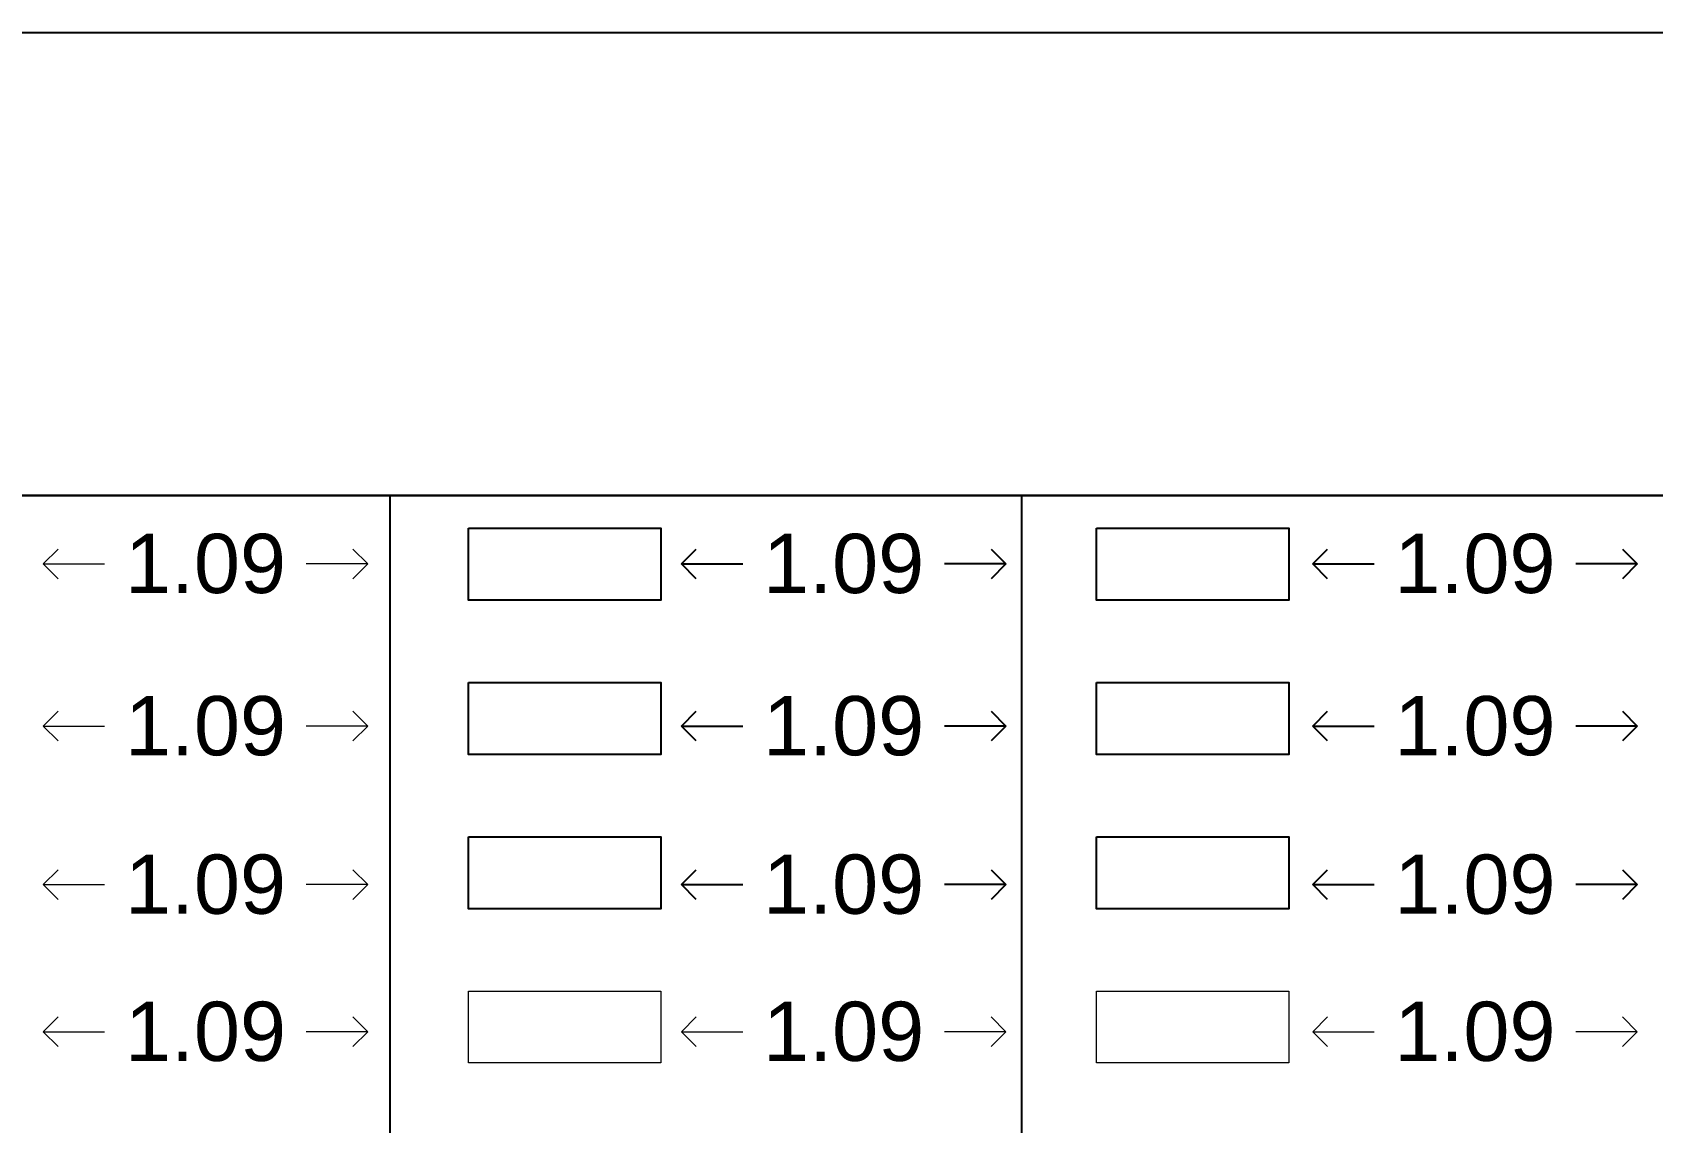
# Model space of a CAD drawing. Header units: millimetres. Extents: x -9481 to -9286, y 28694 to 28853.
# Drawn here: x -9452.65 to -9447.18, y 28762.39 to 28766.07 of the extents above; entities that cross this region are included whole.
import ezdxf

# ---------------------------------------------------------------- set-up
doc = ezdxf.new("R2010")
doc.units = ezdxf.units.MM
doc.header["$PDMODE"] = 34
doc.header["$PDSIZE"] = -15
doc.linetypes.add('CONTINULUS', pattern=[0])
for name, color, linetype, lineweight in [('BLK_1_FLR_2_REGULAR_ROOM_1', 7, 'Continuous', 0), ('BLK_1_FLR_2_REGULAR_ROOM_2', 7, 'Continuous', 0), ('BLK_1_FLR_2_REGULAR_ROOM_3', 7, 'Continuous', 0), ('BLK_1_FLR_2_REGULAR_ROOM_4', 7, 'Continuous', 0), ('BLK_1_FLR_3_REGULAR_ROOM', 7, 'Continuous', 0), ('BLK_1_FLR_4_REGULAR_ROOM_4', 7, 'Continuous', 0), ('PLAN', 7, 'Continuous', 40)]:
    doc.layers.add(name, color=color, linetype=linetype, lineweight=lineweight)
doc.layers.add('BLK_1_FLR_3_REGULAR_ROOM_1', color=7, linetype='Continuous')
for name, color, linetype, plot in [('BLK_1_FLR_3_REGULAR_ROOM_2', 7, 'Continuous', False), ('BLK_1_FLR_3_REGULAR_ROOM_3', 7, 'Continuous', False), ('BLK_1_FLR_4_REGULAR_ROOM_1', 7, 'Continuous', False), ('BLK_1_FLR_4_REGULAR_ROOM_2', 7, 'Continuous', False), ('BLK_1_FLR_4_REGULAR_ROOM_3', 7, 'Continuous', False)]:
    doc.layers.add(name, color=color, linetype=linetype, plot=plot)
doc.styles.add('Arial', font='arial.ttf', dxfattribs={"height": 0.2})
doc.styles.add('style2', font='arial.ttf', dxfattribs={"height": 0.3})
doc.dimstyles.new('INT DIM', dxfattribs={"dimtxt": 0.3, "dimasz": 0.1, "dimexe": 0.18, "dimexo": 0.0625, "dimgap": 0.09, "dimtad": 0, "dimzin": 0, "dimdsep": 46, "dimtxsty": 'style2', "dimblk": 'OPEN90', "dimcen": 0.09, "dimse1": 1, "dimse2": 1, "dimclrd": 250, "dimclrt": 256, "dimadec": 0, "dimazin": 0, "dimtfac": 1, "dimtofl": 0, "dimtmove": 0, "dimatfit": 3, "dimfxl": 1, "dimtolj": 1, "dimtzin": 0, "dimlwd": -1, "dimarcsym": 0})

# ---------------------------------------------------------------- blocks, each defined once
blk = doc.blocks.new('_Open90')
at = {"layer": 'PLAN', "color": 0, "lineweight": -2}
for p, q in [((0, 0), (-1, 0)), ((-0.5, 0.5), (0, 0)), ((0, 0), (-0.5, -0.5))]:
    blk.add_line(p, q, dxfattribs=at)
blk = doc.blocks.new('*D49')
at = {"layer": 'BLK_1_FLR_2_REGULAR_ROOM_1', "color": 250}
for p, q in [((-9452.509323, 28764.275909), (-9452.402135, 28764.275909)), ((-9451.614347, 28764.275909), (-9451.721535, 28764.275909))]:
    blk.add_line(p, q, dxfattribs=at)
at = {"layer": 'Defpoints', "color": 0}
for p in [(-9452.609323, 28764.395984), (-9451.514347, 28764.395984), (-9451.514347, 28764.275909)]:
    blk.add_point(p, dxfattribs=at)
at = {"layer": 'BLK_1_FLR_2_REGULAR_ROOM_1', "color": 250, "xscale": 0.1, "yscale": 0.1, "zscale": 0.1, "rotation": 180}
blk.add_blockref('_Open90', (-9452.609323, 28764.275909), dxfattribs=at)
at = {"layer": 'BLK_1_FLR_2_REGULAR_ROOM_1', "color": 250, "xscale": 0.1, "yscale": 0.1, "zscale": 0.1}
blk.add_blockref('_Open90', (-9451.514347, 28764.275909), dxfattribs=at)
at = {"layer": 'BLK_1_FLR_2_REGULAR_ROOM_1', "linetype": 'CONTINULUS', "ltscale": 0.05, "insert": (-9452.061835, 28764.275909), "char_height": 0.2, "attachment_point": 5, "style": 'Arial', "bg_fill": 3, "box_fill_scale": 1.1, "bg_fill_color": 256, "bg_fill_true_color": 13158600, "bg_fill_transparency": 0}
blk.add_mtext('\\A1;1.09', dxfattribs=at)
blk = doc.blocks.new('*D50')
at = {"layer": 'BLK_1_FLR_3_REGULAR_ROOM_1', "color": 250}
for p, q in [((-9450.355799, 28764.275909), (-9450.248611, 28764.275909)), ((-9449.460823, 28764.275909), (-9449.568011, 28764.275909))]:
    blk.add_line(p, q, dxfattribs=at)
at = {"layer": 'Defpoints', "color": 0}
for p in [(-9450.455799, 28764.395984), (-9449.360823, 28764.395984), (-9449.360823, 28764.275909)]:
    blk.add_point(p, dxfattribs=at)
at = {"layer": 'BLK_1_FLR_3_REGULAR_ROOM_1', "color": 250, "xscale": 0.1, "yscale": 0.1, "zscale": 0.1, "rotation": 180}
blk.add_blockref('_Open90', (-9450.455799, 28764.275909), dxfattribs=at)
at = {"layer": 'BLK_1_FLR_3_REGULAR_ROOM_1', "color": 250, "xscale": 0.1, "yscale": 0.1, "zscale": 0.1}
blk.add_blockref('_Open90', (-9449.360823, 28764.275909), dxfattribs=at)
at = {"layer": 'BLK_1_FLR_3_REGULAR_ROOM_1', "linetype": 'CONTINULUS', "ltscale": 0.05, "insert": (-9449.908311, 28764.275909), "char_height": 0.2, "attachment_point": 5, "style": 'Arial', "bg_fill": 3, "box_fill_scale": 1.1, "bg_fill_color": 256, "bg_fill_true_color": 13158600, "bg_fill_transparency": 0}
blk.add_mtext('\\A1;1.09', dxfattribs=at)
blk = doc.blocks.new('*D51')
at = {"layer": 'BLK_1_FLR_4_REGULAR_ROOM_1', "color": 250}
for p, q in [((-9448.225369, 28764.275909), (-9448.118181, 28764.275909)), ((-9447.330393, 28764.275909), (-9447.437581, 28764.275909))]:
    blk.add_line(p, q, dxfattribs=at)
at = {"layer": 'Defpoints', "color": 0}
for p in [(-9448.325369, 28764.395984), (-9447.230393, 28764.395984), (-9447.230393, 28764.275909)]:
    blk.add_point(p, dxfattribs=at)
at = {"layer": 'BLK_1_FLR_4_REGULAR_ROOM_1', "color": 250, "xscale": 0.1, "yscale": 0.1, "zscale": 0.1, "rotation": 180}
blk.add_blockref('_Open90', (-9448.325369, 28764.275909), dxfattribs=at)
at = {"layer": 'BLK_1_FLR_4_REGULAR_ROOM_1', "color": 250, "xscale": 0.1, "yscale": 0.1, "zscale": 0.1}
blk.add_blockref('_Open90', (-9447.230393, 28764.275909), dxfattribs=at)
at = {"layer": 'BLK_1_FLR_4_REGULAR_ROOM_1', "linetype": 'CONTINULUS', "ltscale": 0.05, "insert": (-9447.777881, 28764.275909), "char_height": 0.2, "attachment_point": 5, "style": 'Arial', "bg_fill": 3, "box_fill_scale": 1.1, "bg_fill_color": 256, "bg_fill_true_color": 13158600, "bg_fill_transparency": 0}
blk.add_mtext('\\A1;1.09', dxfattribs=at)
blk = doc.blocks.new('*D54')
at = {"layer": 'BLK_1_FLR_2_REGULAR_ROOM_2', "color": 250}
for p, q in [((-9452.509323, 28763.728496), (-9452.402135, 28763.728496)), ((-9451.614347, 28763.728496), (-9451.721535, 28763.728496))]:
    blk.add_line(p, q, dxfattribs=at)
at = {"layer": 'Defpoints', "color": 0}
for p in [(-9452.609323, 28763.84857), (-9451.514347, 28763.84857), (-9451.514347, 28763.728496)]:
    blk.add_point(p, dxfattribs=at)
at = {"layer": 'BLK_1_FLR_2_REGULAR_ROOM_2', "color": 250, "xscale": 0.1, "yscale": 0.1, "zscale": 0.1, "rotation": 180}
blk.add_blockref('_Open90', (-9452.609323, 28763.728496), dxfattribs=at)
at = {"layer": 'BLK_1_FLR_2_REGULAR_ROOM_2', "color": 250, "xscale": 0.1, "yscale": 0.1, "zscale": 0.1}
blk.add_blockref('_Open90', (-9451.514347, 28763.728496), dxfattribs=at)
at = {"layer": 'BLK_1_FLR_2_REGULAR_ROOM_2', "linetype": 'CONTINULUS', "ltscale": 0.05, "insert": (-9452.061835, 28763.728496), "char_height": 0.2, "attachment_point": 5, "style": 'Arial', "bg_fill": 3, "box_fill_scale": 1.1, "bg_fill_color": 256, "bg_fill_true_color": 13158600, "bg_fill_transparency": 0}
blk.add_mtext('\\A1;1.09', dxfattribs=at)
blk = doc.blocks.new('*D55')
at = {"layer": 'BLK_1_FLR_3_REGULAR_ROOM_2', "color": 250}
for p, q in [((-9450.355799, 28763.728496), (-9450.248611, 28763.728496)), ((-9449.460823, 28763.728496), (-9449.568011, 28763.728496))]:
    blk.add_line(p, q, dxfattribs=at)
at = {"layer": 'Defpoints', "color": 0}
for p in [(-9450.455799, 28763.84857), (-9449.360823, 28763.84857), (-9449.360823, 28763.728496)]:
    blk.add_point(p, dxfattribs=at)
at = {"layer": 'BLK_1_FLR_3_REGULAR_ROOM_2', "color": 250, "xscale": 0.1, "yscale": 0.1, "zscale": 0.1, "rotation": 180}
blk.add_blockref('_Open90', (-9450.455799, 28763.728496), dxfattribs=at)
at = {"layer": 'BLK_1_FLR_3_REGULAR_ROOM_2', "color": 250, "xscale": 0.1, "yscale": 0.1, "zscale": 0.1}
blk.add_blockref('_Open90', (-9449.360823, 28763.728496), dxfattribs=at)
at = {"layer": 'BLK_1_FLR_3_REGULAR_ROOM_2', "linetype": 'CONTINULUS', "ltscale": 0.05, "insert": (-9449.908311, 28763.728496), "char_height": 0.2, "attachment_point": 5, "style": 'Arial', "bg_fill": 3, "box_fill_scale": 1.1, "bg_fill_color": 256, "bg_fill_true_color": 13158600, "bg_fill_transparency": 0}
blk.add_mtext('\\A1;1.09', dxfattribs=at)
blk = doc.blocks.new('*D56')
at = {"layer": 'BLK_1_FLR_4_REGULAR_ROOM_2', "color": 250}
for p, q in [((-9448.225369, 28763.728496), (-9448.118181, 28763.728496)), ((-9447.330393, 28763.728496), (-9447.437581, 28763.728496))]:
    blk.add_line(p, q, dxfattribs=at)
at = {"layer": 'Defpoints', "color": 0}
for p in [(-9448.325369, 28763.84857), (-9447.230393, 28763.84857), (-9447.230393, 28763.728496)]:
    blk.add_point(p, dxfattribs=at)
at = {"layer": 'BLK_1_FLR_4_REGULAR_ROOM_2', "color": 250, "xscale": 0.1, "yscale": 0.1, "zscale": 0.1, "rotation": 180}
blk.add_blockref('_Open90', (-9448.325369, 28763.728496), dxfattribs=at)
at = {"layer": 'BLK_1_FLR_4_REGULAR_ROOM_2', "color": 250, "xscale": 0.1, "yscale": 0.1, "zscale": 0.1}
blk.add_blockref('_Open90', (-9447.230393, 28763.728496), dxfattribs=at)
at = {"layer": 'BLK_1_FLR_4_REGULAR_ROOM_2', "linetype": 'CONTINULUS', "ltscale": 0.05, "insert": (-9447.777881, 28763.728496), "char_height": 0.2, "attachment_point": 5, "style": 'Arial', "bg_fill": 3, "box_fill_scale": 1.1, "bg_fill_color": 256, "bg_fill_true_color": 13158600, "bg_fill_transparency": 0}
blk.add_mtext('\\A1;1.09', dxfattribs=at)
blk = doc.blocks.new('*D59')
at = {"layer": 'BLK_1_FLR_2_REGULAR_ROOM_3', "color": 250}
for p, q in [((-9452.509323, 28763.193845), (-9452.402135, 28763.193845)), ((-9451.614347, 28763.193845), (-9451.721535, 28763.193845))]:
    blk.add_line(p, q, dxfattribs=at)
at = {"layer": 'Defpoints', "color": 0}
for p in [(-9452.609323, 28763.31392), (-9451.514347, 28763.31392), (-9451.514347, 28763.193845)]:
    blk.add_point(p, dxfattribs=at)
at = {"layer": 'BLK_1_FLR_2_REGULAR_ROOM_3', "color": 250, "xscale": 0.1, "yscale": 0.1, "zscale": 0.1, "rotation": 180}
blk.add_blockref('_Open90', (-9452.609323, 28763.193845), dxfattribs=at)
at = {"layer": 'BLK_1_FLR_2_REGULAR_ROOM_3', "color": 250, "xscale": 0.1, "yscale": 0.1, "zscale": 0.1}
blk.add_blockref('_Open90', (-9451.514347, 28763.193845), dxfattribs=at)
at = {"layer": 'BLK_1_FLR_2_REGULAR_ROOM_3', "linetype": 'CONTINULUS', "ltscale": 0.05, "insert": (-9452.061835, 28763.193845), "char_height": 0.2, "attachment_point": 5, "style": 'Arial', "bg_fill": 3, "box_fill_scale": 1.1, "bg_fill_color": 256, "bg_fill_true_color": 13158600, "bg_fill_transparency": 0}
blk.add_mtext('\\A1;1.09', dxfattribs=at)
blk = doc.blocks.new('*D60')
at = {"layer": 'BLK_1_FLR_3_REGULAR_ROOM_3', "color": 250}
for p, q in [((-9450.355799, 28763.193845), (-9450.248611, 28763.193845)), ((-9449.460823, 28763.193845), (-9449.568011, 28763.193845))]:
    blk.add_line(p, q, dxfattribs=at)
at = {"layer": 'Defpoints', "color": 0}
for p in [(-9450.455799, 28763.31392), (-9449.360823, 28763.31392), (-9449.360823, 28763.193845)]:
    blk.add_point(p, dxfattribs=at)
at = {"layer": 'BLK_1_FLR_3_REGULAR_ROOM_3', "color": 250, "xscale": 0.1, "yscale": 0.1, "zscale": 0.1, "rotation": 180}
blk.add_blockref('_Open90', (-9450.455799, 28763.193845), dxfattribs=at)
at = {"layer": 'BLK_1_FLR_3_REGULAR_ROOM_3', "color": 250, "xscale": 0.1, "yscale": 0.1, "zscale": 0.1}
blk.add_blockref('_Open90', (-9449.360823, 28763.193845), dxfattribs=at)
at = {"layer": 'BLK_1_FLR_3_REGULAR_ROOM_3', "linetype": 'CONTINULUS', "ltscale": 0.05, "insert": (-9449.908311, 28763.193845), "char_height": 0.2, "attachment_point": 5, "style": 'Arial', "bg_fill": 3, "box_fill_scale": 1.1, "bg_fill_color": 256, "bg_fill_true_color": 13158600, "bg_fill_transparency": 0}
blk.add_mtext('\\A1;1.09', dxfattribs=at)
blk = doc.blocks.new('*D61')
at = {"layer": 'BLK_1_FLR_4_REGULAR_ROOM_3', "color": 250}
for p, q in [((-9448.225369, 28763.193845), (-9448.118181, 28763.193845)), ((-9447.330393, 28763.193845), (-9447.437581, 28763.193845))]:
    blk.add_line(p, q, dxfattribs=at)
at = {"layer": 'Defpoints', "color": 0}
for p in [(-9448.325369, 28763.31392), (-9447.230393, 28763.31392), (-9447.230393, 28763.193845)]:
    blk.add_point(p, dxfattribs=at)
at = {"layer": 'BLK_1_FLR_4_REGULAR_ROOM_3', "color": 250, "xscale": 0.1, "yscale": 0.1, "zscale": 0.1, "rotation": 180}
blk.add_blockref('_Open90', (-9448.325369, 28763.193845), dxfattribs=at)
at = {"layer": 'BLK_1_FLR_4_REGULAR_ROOM_3', "color": 250, "xscale": 0.1, "yscale": 0.1, "zscale": 0.1}
blk.add_blockref('_Open90', (-9447.230393, 28763.193845), dxfattribs=at)
at = {"layer": 'BLK_1_FLR_4_REGULAR_ROOM_3', "linetype": 'CONTINULUS', "ltscale": 0.05, "insert": (-9447.777881, 28763.193845), "char_height": 0.2, "attachment_point": 5, "style": 'Arial', "bg_fill": 3, "box_fill_scale": 1.1, "bg_fill_color": 256, "bg_fill_true_color": 13158600, "bg_fill_transparency": 0}
blk.add_mtext('\\A1;1.09', dxfattribs=at)
blk = doc.blocks.new('*D64')
at = {"layer": 'BLK_1_FLR_2_REGULAR_ROOM_4', "color": 250}
for p, q in [((-9452.509323, 28762.697365), (-9452.402135, 28762.697365)), ((-9451.614347, 28762.697365), (-9451.721535, 28762.697365))]:
    blk.add_line(p, q, dxfattribs=at)
at = {"layer": 'Defpoints', "color": 0}
for p in [(-9452.609323, 28762.81744), (-9451.514347, 28762.81744), (-9451.514347, 28762.697365)]:
    blk.add_point(p, dxfattribs=at)
at = {"layer": 'BLK_1_FLR_2_REGULAR_ROOM_4', "color": 250, "xscale": 0.1, "yscale": 0.1, "zscale": 0.1, "rotation": 180}
blk.add_blockref('_Open90', (-9452.609323, 28762.697365), dxfattribs=at)
at = {"layer": 'BLK_1_FLR_2_REGULAR_ROOM_4', "color": 250, "xscale": 0.1, "yscale": 0.1, "zscale": 0.1}
blk.add_blockref('_Open90', (-9451.514347, 28762.697365), dxfattribs=at)
at = {"layer": 'BLK_1_FLR_2_REGULAR_ROOM_4', "linetype": 'CONTINULUS', "ltscale": 0.05, "insert": (-9452.061835, 28762.697365), "char_height": 0.2, "attachment_point": 5, "style": 'Arial', "bg_fill": 3, "box_fill_scale": 1.1, "bg_fill_color": 256, "bg_fill_true_color": 13158600, "bg_fill_transparency": 0}
blk.add_mtext('\\A1;1.09', dxfattribs=at)
blk = doc.blocks.new('*D65')
at = {"layer": 'BLK_1_FLR_3_REGULAR_ROOM', "color": 250}
for p, q in [((-9450.355799, 28762.697365), (-9450.248611, 28762.697365)), ((-9449.460823, 28762.697365), (-9449.568011, 28762.697365))]:
    blk.add_line(p, q, dxfattribs=at)
at = {"layer": 'Defpoints', "color": 0}
for p in [(-9450.455799, 28762.81744), (-9449.360823, 28762.81744), (-9449.360823, 28762.697365)]:
    blk.add_point(p, dxfattribs=at)
at = {"layer": 'BLK_1_FLR_3_REGULAR_ROOM', "color": 250, "xscale": 0.1, "yscale": 0.1, "zscale": 0.1, "rotation": 180}
blk.add_blockref('_Open90', (-9450.455799, 28762.697365), dxfattribs=at)
at = {"layer": 'BLK_1_FLR_3_REGULAR_ROOM', "color": 250, "xscale": 0.1, "yscale": 0.1, "zscale": 0.1}
blk.add_blockref('_Open90', (-9449.360823, 28762.697365), dxfattribs=at)
at = {"layer": 'BLK_1_FLR_3_REGULAR_ROOM', "linetype": 'CONTINULUS', "ltscale": 0.05, "insert": (-9449.908311, 28762.697365), "char_height": 0.2, "attachment_point": 5, "style": 'Arial', "bg_fill": 3, "box_fill_scale": 1.1, "bg_fill_color": 256, "bg_fill_true_color": 13158600, "bg_fill_transparency": 0}
blk.add_mtext('\\A1;1.09', dxfattribs=at)
blk = doc.blocks.new('*D66')
at = {"layer": 'BLK_1_FLR_4_REGULAR_ROOM_4', "color": 250}
for p, q in [((-9448.225369, 28762.697365), (-9448.118181, 28762.697365)), ((-9447.330393, 28762.697365), (-9447.437581, 28762.697365))]:
    blk.add_line(p, q, dxfattribs=at)
at = {"layer": 'Defpoints', "color": 0}
for p in [(-9448.325369, 28762.81744), (-9447.230393, 28762.81744), (-9447.230393, 28762.697365)]:
    blk.add_point(p, dxfattribs=at)
at = {"layer": 'BLK_1_FLR_4_REGULAR_ROOM_4', "color": 250, "xscale": 0.1, "yscale": 0.1, "zscale": 0.1, "rotation": 180}
blk.add_blockref('_Open90', (-9448.325369, 28762.697365), dxfattribs=at)
at = {"layer": 'BLK_1_FLR_4_REGULAR_ROOM_4', "color": 250, "xscale": 0.1, "yscale": 0.1, "zscale": 0.1}
blk.add_blockref('_Open90', (-9447.230393, 28762.697365), dxfattribs=at)
at = {"layer": 'BLK_1_FLR_4_REGULAR_ROOM_4', "linetype": 'CONTINULUS', "ltscale": 0.05, "insert": (-9447.777881, 28762.697365), "char_height": 0.2, "attachment_point": 5, "style": 'Arial', "bg_fill": 3, "box_fill_scale": 1.1, "bg_fill_color": 256, "bg_fill_true_color": 13158600, "bg_fill_transparency": 0}
blk.add_mtext('\\A1;1.09', dxfattribs=at)

msp = doc.modelspace()

# ---------------------------------------------------------------- linework, layer by layer
for p, q in [((-9451.440064, 28764.507112), (-9451.440064, 28763.986465)), ((-9449.308551, 28764.507112), (-9449.308551, 28763.986465)), ((-9449.308551, 28764.507112), (-9449.308551, 28761.38323)), ((-9451.440064, 28763.986465), (-9451.440064, 28761.38323))]:
    msp.add_line(p, q)
for points in [[(-9481.2579, 28765.548405), (-9481.2579, 28766.069052), (-9442.229952, 28766.069052), (-9442.229952, 28765.548405)], [(-9442.229952, 28765.027759), (-9442.229952, 28764.507112), (-9481.2579, 28764.507112), (-9481.2579, 28765.027759), (-9481.2579, 28765.027759)], [(-9481.2579, 28763.986465), (-9481.2579, 28764.507112), (-9442.229952, 28764.507112), (-9442.229952, 28763.986465)]]:
    msp.add_lwpolyline(points)
at = {"layer": 'BLK_1_FLR_3_REGULAR_ROOM', "color": 1}
msp.add_lwpolyline([(-9451.174257, 28762.834043), (-9450.525076, 28762.834043), (-9450.525076, 28762.591894), (-9451.174257, 28762.591894)], close=True, dxfattribs=at)
at = {"layer": 'BLK_1_FLR_3_REGULAR_ROOM_1', "color": 1}
msp.add_lwpolyline([(-9451.174257, 28764.395984), (-9450.525076, 28764.395984), (-9450.525076, 28764.153834), (-9451.174257, 28764.153834)], close=True, dxfattribs=at)
at = {"layer": 'BLK_1_FLR_3_REGULAR_ROOM_2', "color": 1}
msp.add_lwpolyline([(-9451.174257, 28763.875337), (-9450.525076, 28763.875337), (-9450.525076, 28763.633187), (-9451.174257, 28763.633187)], close=True, dxfattribs=at)
at = {"layer": 'BLK_1_FLR_3_REGULAR_ROOM_3', "color": 1}
msp.add_lwpolyline([(-9451.174257, 28763.35469), (-9450.525076, 28763.35469), (-9450.525076, 28763.112541), (-9451.174257, 28763.112541)], close=True, dxfattribs=at)
at = {"layer": 'BLK_1_FLR_4_REGULAR_ROOM_1', "color": 1}
msp.add_lwpolyline([(-9449.055205, 28764.395984), (-9448.406024, 28764.395984), (-9448.406024, 28764.153834), (-9449.055205, 28764.153834)], close=True, dxfattribs=at)
at = {"layer": 'BLK_1_FLR_4_REGULAR_ROOM_2', "color": 1}
msp.add_lwpolyline([(-9449.055205, 28763.875337), (-9448.406024, 28763.875337), (-9448.406024, 28763.633187), (-9449.055205, 28763.633187)], close=True, dxfattribs=at)
at = {"layer": 'BLK_1_FLR_4_REGULAR_ROOM_3', "color": 1}
msp.add_lwpolyline([(-9449.055205, 28763.35469), (-9448.406024, 28763.35469), (-9448.406024, 28763.112541), (-9449.055205, 28763.112541)], close=True, dxfattribs=at)
at = {"layer": 'BLK_1_FLR_4_REGULAR_ROOM_4', "color": 1}
msp.add_lwpolyline([(-9449.055205, 28762.834043), (-9448.406024, 28762.834043), (-9448.406024, 28762.591894), (-9449.055205, 28762.591894)], close=True, dxfattribs=at)

# ---------------------------------------------------------------- dimensions: what is measured, and where the dimension line sits
at = {"layer": 'BLK_1_FLR_2_REGULAR_ROOM_2', "color": 1}
dim = msp.add_linear_dim(base=(-9451.514347, 28763.728496), p1=(-9452.609323, 28763.84857), p2=(-9451.514347, 28763.84857), dimstyle='INT DIM', override={"dimtxt": 0.2, "dimtxsty": 'Arial', "dimfxl": 0.125, "dimtfill": 1, "dimtfillclr": 7, "dimarcsym": 1}, dxfattribs=at)
dim.commit()
dim.dimension.update_dxf_attribs({"geometry": '*D54', "text_midpoint": (-9452.061835, 28763.728496)})
at = {"layer": 'BLK_1_FLR_2_REGULAR_ROOM_3', "color": 1}
dim = msp.add_linear_dim(base=(-9451.514347, 28763.193845), p1=(-9452.609323, 28763.31392), p2=(-9451.514347, 28763.31392), dimstyle='INT DIM', override={"dimtxt": 0.2, "dimtxsty": 'Arial', "dimfxl": 0.125, "dimtfill": 1, "dimtfillclr": 7, "dimarcsym": 1}, dxfattribs=at)
dim.commit()
dim.dimension.update_dxf_attribs({"geometry": '*D59', "text_midpoint": (-9452.061835, 28763.193845)})
at = {"layer": 'BLK_1_FLR_2_REGULAR_ROOM_4', "color": 1}
dim = msp.add_linear_dim(base=(-9451.514347, 28762.697365), p1=(-9452.609323, 28762.81744), p2=(-9451.514347, 28762.81744), dimstyle='INT DIM', override={"dimtxt": 0.2, "dimtxsty": 'Arial', "dimfxl": 0.125, "dimtfill": 1, "dimtfillclr": 7, "dimarcsym": 1}, dxfattribs=at)
dim.commit()
dim.dimension.update_dxf_attribs({"geometry": '*D64', "text_midpoint": (-9452.061835, 28762.697365)})
at = {"layer": 'BLK_1_FLR_3_REGULAR_ROOM', "color": 1}
dim = msp.add_linear_dim(base=(-9449.360823, 28762.697365), p1=(-9450.455799, 28762.81744), p2=(-9449.360823, 28762.81744), dimstyle='INT DIM', override={"dimtxt": 0.2, "dimtxsty": 'Arial', "dimfxl": 0.125, "dimtfill": 1, "dimtfillclr": 7, "dimarcsym": 1}, dxfattribs=at)
dim.commit()
dim.dimension.update_dxf_attribs({"geometry": '*D65', "text_midpoint": (-9449.908311, 28762.697365)})
at = {"layer": 'BLK_1_FLR_3_REGULAR_ROOM_2', "color": 1}
dim = msp.add_linear_dim(base=(-9449.360823, 28763.728496), p1=(-9450.455799, 28763.84857), p2=(-9449.360823, 28763.84857), dimstyle='INT DIM', override={"dimtxt": 0.2, "dimtxsty": 'Arial', "dimfxl": 0.125, "dimtfill": 1, "dimtfillclr": 7, "dimarcsym": 1}, dxfattribs=at)
dim.commit()
dim.dimension.update_dxf_attribs({"geometry": '*D55', "text_midpoint": (-9449.908311, 28763.728496)})
at = {"layer": 'BLK_1_FLR_3_REGULAR_ROOM_3', "color": 1}
dim = msp.add_linear_dim(base=(-9449.360823, 28763.193845), p1=(-9450.455799, 28763.31392), p2=(-9449.360823, 28763.31392), dimstyle='INT DIM', override={"dimtxt": 0.2, "dimtxsty": 'Arial', "dimfxl": 0.125, "dimtfill": 1, "dimtfillclr": 7, "dimarcsym": 1}, dxfattribs=at)
dim.commit()
dim.dimension.update_dxf_attribs({"geometry": '*D60', "text_midpoint": (-9449.908311, 28763.193845)})
at = {"layer": 'BLK_1_FLR_4_REGULAR_ROOM_2', "color": 1}
dim = msp.add_linear_dim(base=(-9447.230393, 28763.728496), p1=(-9448.325369, 28763.84857), p2=(-9447.230393, 28763.84857), dimstyle='INT DIM', override={"dimtxt": 0.2, "dimtxsty": 'Arial', "dimfxl": 0.125, "dimtfill": 1, "dimtfillclr": 7, "dimarcsym": 1}, dxfattribs=at)
dim.commit()
dim.dimension.update_dxf_attribs({"geometry": '*D56', "text_midpoint": (-9447.777881, 28763.728496)})
at = {"layer": 'BLK_1_FLR_4_REGULAR_ROOM_3', "color": 1}
dim = msp.add_linear_dim(base=(-9447.230393, 28763.193845), p1=(-9448.325369, 28763.31392), p2=(-9447.230393, 28763.31392), dimstyle='INT DIM', override={"dimtxt": 0.2, "dimtxsty": 'Arial', "dimfxl": 0.125, "dimtfill": 1, "dimtfillclr": 7, "dimarcsym": 1}, dxfattribs=at)
dim.commit()
dim.dimension.update_dxf_attribs({"geometry": '*D61', "text_midpoint": (-9447.777881, 28763.193845)})
at = {"layer": 'BLK_1_FLR_4_REGULAR_ROOM_4', "color": 1}
dim = msp.add_linear_dim(base=(-9447.230393, 28762.697365), p1=(-9448.325369, 28762.81744), p2=(-9447.230393, 28762.81744), dimstyle='INT DIM', override={"dimtxt": 0.2, "dimtxsty": 'Arial', "dimfxl": 0.125, "dimtfill": 1, "dimtfillclr": 7, "dimarcsym": 1}, dxfattribs=at)
dim.commit()
dim.dimension.update_dxf_attribs({"geometry": '*D66', "text_midpoint": (-9447.777881, 28762.697365)})

# ---------------------------------------------------------------- next in the draw order: dimensions: what is measured, and where the dimension line sits
at = {"layer": 'BLK_1_FLR_2_REGULAR_ROOM_1', "color": 1}
dim = msp.add_linear_dim(base=(-9451.514347, 28764.275909), p1=(-9452.609323, 28764.395984), p2=(-9451.514347, 28764.395984), dimstyle='INT DIM', override={"dimtxt": 0.2, "dimtxsty": 'Arial', "dimfxl": 0.125, "dimtfill": 1, "dimtfillclr": 7, "dimarcsym": 1}, dxfattribs=at)
dim.commit()
dim.dimension.update_dxf_attribs({"geometry": '*D49', "text_midpoint": (-9452.061835, 28764.275909)})
at = {"layer": 'BLK_1_FLR_3_REGULAR_ROOM_1', "color": 1}
dim = msp.add_linear_dim(base=(-9449.360823, 28764.275909), p1=(-9450.455799, 28764.395984), p2=(-9449.360823, 28764.395984), dimstyle='INT DIM', override={"dimtxt": 0.2, "dimtxsty": 'Arial', "dimfxl": 0.125, "dimtfill": 1, "dimtfillclr": 7, "dimarcsym": 1}, dxfattribs=at)
dim.commit()
dim.dimension.update_dxf_attribs({"geometry": '*D50', "text_midpoint": (-9449.908311, 28764.275909)})
at = {"layer": 'BLK_1_FLR_4_REGULAR_ROOM_1', "color": 1}
dim = msp.add_linear_dim(base=(-9447.230393, 28764.275909), p1=(-9448.325369, 28764.395984), p2=(-9447.230393, 28764.395984), dimstyle='INT DIM', override={"dimtxt": 0.2, "dimtxsty": 'Arial', "dimfxl": 0.125, "dimtfill": 1, "dimtfillclr": 7, "dimarcsym": 1}, dxfattribs=at)
dim.commit()
dim.dimension.update_dxf_attribs({"geometry": '*D51', "text_midpoint": (-9447.777881, 28764.275909)})

doc.saveas('drawing.dxf')
